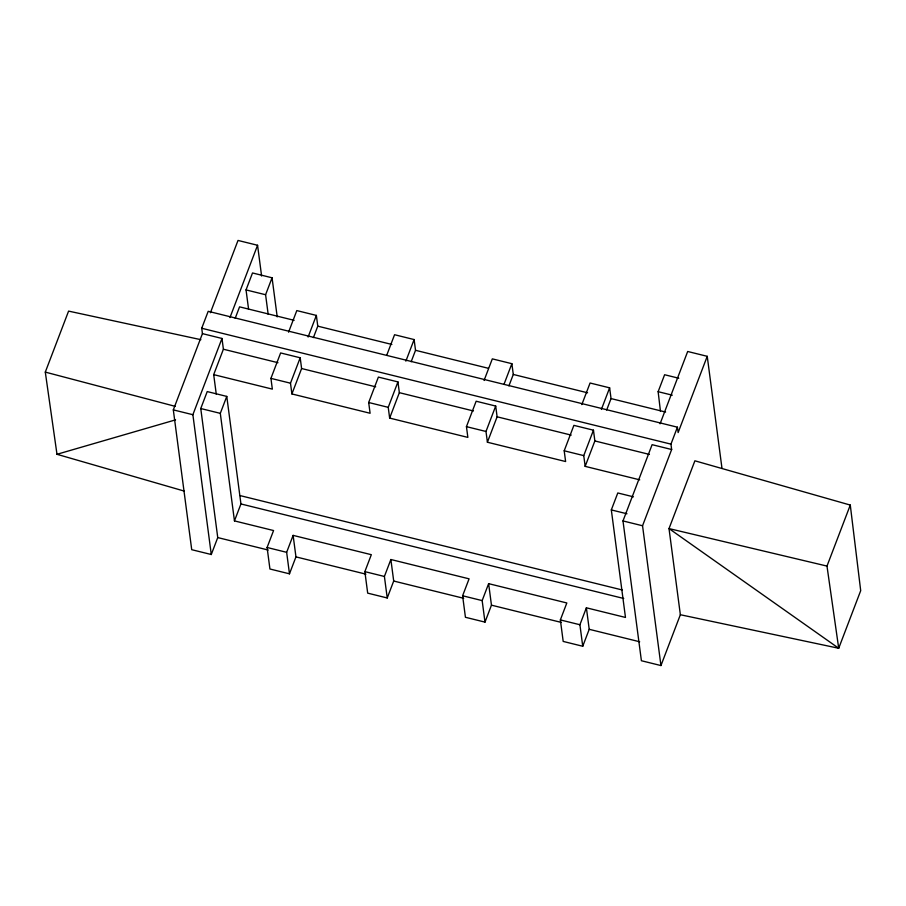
<?xml version="1.0" encoding="UTF-8"?>
<svg xmlns="http://www.w3.org/2000/svg" width="906" height="906" viewBox="0 0 906 906"><rect width="100%" height="100%" fill="white"/><g stroke="black" fill="none" stroke-linecap="round" stroke-linejoin="round"><path stroke-width="1.36" d="M184.088 491.041L56.987 454.291L45.3 372.106L68.584 311.109L200.883 339.682M633.441 496.828L617.79 492.966L611.323 509.919L625.48 617.45L586.386 607.801L589.217 629.308L582.739 646.25L563.192 641.425L560.361 619.919L566.828 602.966L488.628 583.657L491.46 605.163L484.993 622.116L465.435 617.28L462.604 595.774L469.082 578.832L390.871 559.512L393.702 581.029L387.236 597.971L367.689 593.136L364.858 571.629L371.324 554.687L293.114 535.378L295.956 556.884L289.478 573.826L269.931 569.002L267.1 547.484L273.567 530.542L234.461 520.893L240.939 503.951L226.772 396.409L207.225 391.573L200.758 408.527L217.746 537.575L211.279 554.517L191.721 549.693L173.318 409.886L202.434 333.635L201.721 328.255L208.199 311.313L677.416 427.19L678.13 432.57L707.235 356.318L687.688 351.483L660.078 423.793M210.407 312.74L238.018 240.441L257.564 245.266L261.608 276.024M211.279 554.517L192.876 414.71L221.981 338.459L202.434 333.635M229.954 317.576L257.564 245.266M216.262 394.121L213.691 374.631L223.397 349.218L221.981 338.459M235.209 318.289L239.569 306.851L294.133 320.328M248.606 309.388L246.036 289.909L252.514 272.966L272.06 277.791L277.213 316.896M234.461 520.893L220.305 413.351L226.772 396.409M268.165 314.291L265.594 294.733L272.06 277.791M213.691 374.631L272.344 389.116L270.928 378.368L280.634 352.944L300.192 357.779L301.607 368.527L291.902 393.94L370.101 413.261L368.685 402.502L378.391 377.089L397.938 381.913L399.353 392.672L389.648 418.085L467.858 437.394L466.443 426.647L476.148 401.222L495.695 406.058L497.111 416.805L487.405 442.23L565.616 461.539L564.2 450.792L573.894 425.367L593.453 430.191L594.868 440.95L585.163 466.364L639.727 479.84M288.561 332.185L296.806 310.588L316.364 315.413L317.78 326.16L313.408 337.598M291.902 393.94L290.486 383.193L300.192 357.779M308.108 337.021L316.364 315.413M289.478 573.826L286.647 552.32L293.114 535.378M386.805 355.061L394.563 334.722L414.11 339.557L415.526 350.305L411.165 361.743M389.648 418.085L388.232 407.338L397.938 381.913M405.865 361.154L414.11 339.557M387.236 597.971L384.404 576.465L390.871 559.512M484.064 380.475L492.32 358.867L511.867 363.691L513.283 374.45L508.923 385.888M487.405 442.23L485.99 431.471L495.695 406.058M504.11 384.031L511.867 363.691M484.993 622.116L482.162 600.599L488.628 583.657M581.822 404.608L590.078 383.012L609.625 387.836L611.04 398.583L606.669 410.022M585.163 466.364L583.747 455.616L593.453 430.191M601.38 409.444L609.625 387.836M660.44 411.165L658.141 391.686L664.608 374.733L678.775 378.232M582.739 646.25L579.908 624.744L586.386 607.801M622.988 520.939L652.105 444.676L671.652 449.512L642.547 525.763L660.95 665.559L641.403 660.734L622.988 520.939L642.547 525.763M671.652 449.512L670.95 444.133L677.416 427.19M660.95 665.559L680.361 614.732L669.013 528.583L694.891 460.803L850.281 505.072L860.7 590.667L838.707 648.266L680.361 614.732M826.985 566.08L669.013 528.583L838.707 648.266L826.985 566.08L850.281 505.072M56.987 454.291L175.56 419.863M246.036 289.909L265.594 294.733M658.141 391.686L672.297 395.175M317.78 326.16L391.868 344.461M415.526 350.305L488.243 368.266M513.283 374.45L587.575 392.796M611.04 398.583L665.604 412.06M201.721 328.255L670.95 444.133M223.397 349.218L277.961 362.694M301.607 368.527L375.696 386.828M399.353 392.672L473.442 410.962M497.111 416.805L571.199 435.106M594.868 440.95L649.432 454.427M270.928 378.368L290.486 383.193M368.685 402.502L388.232 407.338M466.443 426.647L485.99 431.471M564.2 450.792L583.747 455.616M200.758 408.527L220.305 413.351M611.323 509.919L626.963 513.781M173.318 409.886L192.876 414.71M240.26 495.639L622.286 589.987M240.939 503.951L623.724 598.481M267.1 547.484L286.647 552.32M364.858 571.629L384.404 576.465M462.604 595.774L482.162 600.599M560.361 619.919L579.908 624.744M217.746 537.575L268.21 550.033M295.956 556.884L365.922 574.166M393.702 581.029L463.679 598.3M491.46 605.163L561.426 622.445M589.217 629.308L639.681 641.765M45.3 372.106L175.198 406.341M707.235 356.318L721.957 468.153"/></g></svg>
